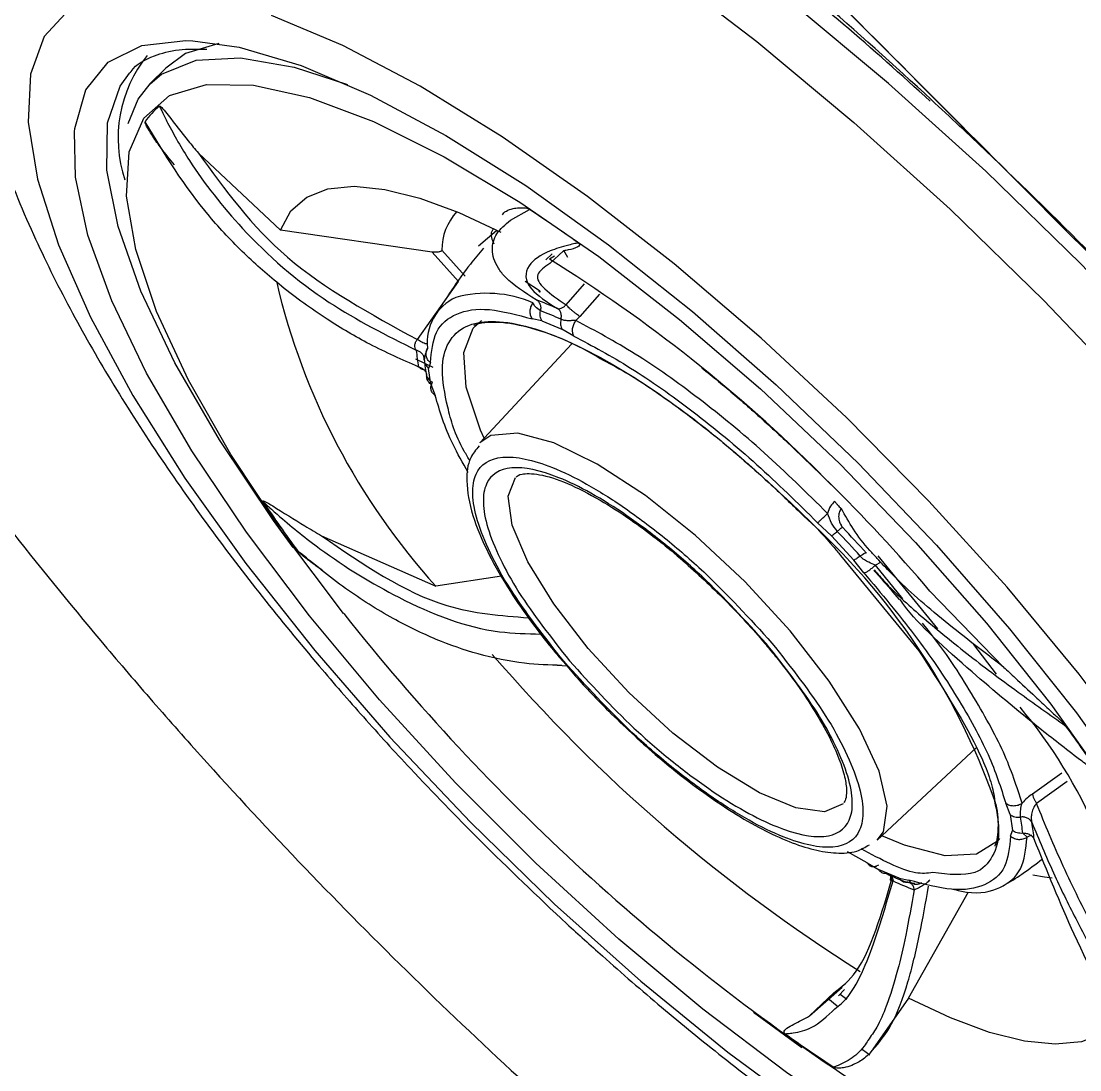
# Model space of a CAD drawing. Header units: inches. Extents: x 2 to 86, y -22 to 129.
# Drawn here: x 71.169 to 72.113, y 72.813 to 73.749 of the extents above; entities that cross this region are included whole.
import ezdxf

# ---------------------------------------------------------------- set-up
doc = ezdxf.new("R2010")
doc.units = ezdxf.units.IN
doc.header["$MEASUREMENT"] = 0
doc.layers.add('1', color=4, linetype='Continuous')
doc.layers.add('BDIM_CYAN', color=4, linetype='Continuous')

# ---------------------------------------------------------------- blocks, each defined once
blk = doc.blocks.new('2020 HS PILLOW')
at = {"layer": '1', "color": 2}
for points, knots in [([(5.80341, -0.01266), (5.57582, -0.01169), (5.12065, -0.00973), (4.4379, -0.00729), (3.75514, -0.00518), (3.07239, -0.00344), (2.38964, -0.00205), (1.70688, -0.00102), (1.02413, -0.00033), (0.34138, 0.00001), (-0.34138, 0.00001), (-1.02413, -0.00033), (-1.70688, -0.00102), (-2.38964, -0.00205), (-3.07239, -0.00344), (-3.75514, -0.00518), (-4.4379, -0.00729), (-5.12065, -0.00973), (-5.57582, -0.01169), (-5.80341, -0.01266)], [0, 0, 0, 0, 0.058824, 0.117648, 0.176472, 0.235295, 0.294119, 0.352942, 0.411765, 0.470588, 0.529412, 0.588235, 0.647058, 0.705881, 0.764705, 0.823528, 0.882352, 0.941176, 1, 1, 1, 1]), ([(5.80269, -0.00932), (4.0523, -0.00501), (0.18384, 0.00451), (-3.68463, -0.00443), (-5.80269, -0.00932)], [0, 0, 0, 0, 0.452479, 1, 1, 1, 1]), ([(-5.11051, -0.99295), (-5.01249, -0.992), (-4.81617, -0.99009), (-4.52128, -0.98743), (-4.22557, -0.98493), (-3.92904, -0.98259), (-3.63169, -0.98042), (-3.33353, -0.97841), (-3.03455, -0.97657), (-2.73475, -0.97489), (-2.43413, -0.97339), (-2.13269, -0.97206), (-1.83044, -0.9709), (-1.52737, -0.96991), (-1.22348, -0.9691), (-0.91877, -0.96847), (-0.61324, -0.96802), (-0.30689, -0.96774), (0.09078, -0.96762), (0.57854, -0.9679), (1.15513, -0.96887), (1.7288, -0.97047), (2.29956, -0.9727), (2.8674, -0.97554), (3.43231, -0.97898), (3.99431, -0.98303), (4.55339, -0.98761), (4.92512, -0.99117), (5.11051, -0.99295)], [0, 0, 0, 0, 0.028776, 0.057631, 0.086566, 0.11558, 0.144673, 0.173846, 0.203098, 0.232429, 0.26184, 0.291331, 0.320902, 0.350552, 0.380282, 0.410091, 0.439981, 0.46995, 0.5, 0.556693, 0.613101, 0.669223, 0.725062, 0.780616, 0.835887, 0.890874, 0.945579, 1, 1, 1, 1]), ([(5.11013, -1.44205), (5.0128, -1.44116), (4.81813, -1.43937), (4.52612, -1.43688), (4.23412, -1.43454), (3.94211, -1.43236), (3.6501, -1.43033), (3.35809, -1.42845), (3.06608, -1.42674), (2.77408, -1.42518), (2.48207, -1.42377), (2.19006, -1.42252), (1.89805, -1.42143), (1.60604, -1.42049), (1.31404, -1.41971), (1.02203, -1.41909), (0.73002, -1.41862), (0.43801, -1.41831), (0.146, -1.41815), (-0.146, -1.41815), (-0.43801, -1.41831), (-0.73002, -1.41862), (-1.02203, -1.41909), (-1.31404, -1.41971), (-1.60604, -1.42049), (-1.89805, -1.42143), (-2.19006, -1.42252), (-2.48207, -1.42377), (-2.77408, -1.42518), (-3.06608, -1.42674), (-3.35809, -1.42845), (-3.6501, -1.43033), (-3.94211, -1.43236), (-4.23412, -1.43454), (-4.52612, -1.43688), (-4.81813, -1.43937), (-5.0128, -1.44116), (-5.11013, -1.44205)], [0, 0, 0, 0, 0.028576, 0.05715, 0.085725, 0.114298, 0.142871, 0.171443, 0.200015, 0.228587, 0.257158, 0.285728, 0.314298, 0.342868, 0.371438, 0.400008, 0.428577, 0.457146, 0.485715, 0.514285, 0.542854, 0.571423, 0.599992, 0.628562, 0.657132, 0.685702, 0.714272, 0.742842, 0.771413, 0.799985, 0.828557, 0.857129, 0.885702, 0.914275, 0.94285, 0.971424, 1, 1, 1, 1])]:
    blk.add_open_spline(points, degree=3, knots=knots, dxfattribs=at)
blk = doc.blocks.new('2026 RHYTHM')
at = {"layer": 'BDIM_CYAN', "color": 3}
for p, q in [((68.89201, 72.7169), (68.8947, 72.71975)), ((68.9242, 72.72142), (68.91027, 72.70748)), ((68.95337, 72.64547), (69.02663, 72.57694)), ((69.23159, 72.58584), (69.24852, 72.59524)), ((69.22541, 72.59211), (69.22429, 72.59034)), ((69.16191, 72.55728), (69.02663, 72.57694)), ((69.20328, 72.5629), (69.2193, 72.57653)), ((69.18535, 72.53114), (69.16191, 72.55728)), ((69.17038, 72.55898), (69.19119, 72.53583)), ((69.27899, 72.55839), (69.26667, 72.54696)), ((69.27897, 72.5591), (69.28248, 72.5528)), ((69.26874, 72.55575), (69.26331, 72.55033)), ((69.27085, 72.55359), (69.26637, 72.55095)), ((69.14863, 72.47915), (69.18535, 72.53114)), ((69.24478, 72.53122), (69.25764, 72.52303)), ((69.28129, 72.51026), (69.29775, 72.52898)), ((69.3111, 72.51963), (69.29357, 72.49973)), ((69.25971, 72.49599), (69.25108, 72.49769)), ((69.25971, 72.49599), (69.27759, 72.48855)), ((69.29357, 72.49973), (69.28993, 72.49618)), ((69.28815, 72.48236), (69.27759, 72.48855)), ((69.28645, 72.47544), (69.20439, 72.38708)), ((69.14686, 72.46192), (69.16251, 72.45474)), ((69.16023, 72.45865), (69.15869, 72.45344)), ((69.1607, 72.43933), (69.15869, 72.45344)), ((69.1607, 72.43933), (69.16452, 72.42923)), ((69.51799, 72.30406), (69.50555, 72.31586)), ((69.5277, 72.31158), (69.52591, 72.31476)), ((69.06325, 72.30414), (69.16515, 72.2593)), ((69.51799, 72.30406), (69.53788, 72.28252)), ((69.526, 72.28676), (69.59593, 72.20171)), ((69.61266, 72.22132), (69.55949, 72.28637)), ((69.5469, 72.27112), (69.53788, 72.28252)), ((69.56166, 72.2803), (69.5572, 72.27799)), ((69.58145, 72.24809), (69.5572, 72.27799)), ((69.22379, 72.26812), (69.16515, 72.2593)), ((69.60578, 72.25487), (69.6716, 72.18687)), ((69.64463, 72.20733), (69.66493, 72.18066)), ((69.26921, 72.18925), (69.28187, 72.18815)), ((69.55872, 72.03285), (69.64708, 72.11497)), ((69.72336, 72.09249), (69.69727, 72.07388)), ((69.72823, 72.08509), (69.70078, 72.0654)), ((69.67727, 72.05548), (69.67345, 72.06558)), ((69.67727, 72.05548), (69.67928, 72.04137)), ((69.67774, 72.03616), (69.67928, 72.04137)), ((69.69234, 72.0353), (69.68848, 72.03886)), ((69.69637, 72.03728), (69.69234, 72.0353)), ((69.54982, 72.01245), (69.53236, 72.02227)), ((69.54982, 72.01245), (69.56038, 72.00626)), ((69.57825, 71.99883), (69.56038, 72.00626)), ((69.57825, 71.99883), (69.58688, 71.99712)), ((69.58061, 71.9964), (69.59158, 71.99369)), ((69.58492, 71.99525), (69.59225, 71.9945)), ((69.59058, 71.99421), (69.58836, 71.99435)), ((69.58659, 71.89166), (69.64001, 71.9867)), ((69.49848, 71.87591), (69.52746, 71.90155)), ((69.49848, 71.87591), (69.5201, 71.89668)), ((69.52415, 71.89398), (69.52958, 71.8994)), ((69.52315, 71.88478), (69.51456, 71.89135)), ((69.52557, 71.89539), (69.53176, 71.89085)), ((69.58659, 71.89166), (69.55494, 71.84616)), ((69.49157, 71.84736), (69.44854, 71.87898)), ((69.54557, 71.84589), (69.55216, 71.84113)), ((69.55248, 71.84261), (69.55441, 71.84526))]:
    blk.add_line(p, q, dxfattribs=at)
at = {"layer": 'BDIM_CYAN', "color": 3, "flags": 128}
for points in [[(70.03579, 72.19944), (69.97068, 72.28648), (69.89908, 72.37422), (69.82197, 72.46142), (69.74045, 72.54685), (69.65566, 72.62932), (69.56879, 72.70768), (69.48106, 72.78081), (69.39369, 72.8477), (69.30793, 72.90741), (69.22496, 72.95909), (69.14596, 73.00202), (69.07204, 73.0356), (69.02066, 73.05433)], [(68.75325, 72.95777), (68.76558, 72.98527), (68.79038, 73.01239), (68.82483, 73.0296), (68.86844, 73.03664), (68.9206, 73.03343), (68.98057, 73.02), (69.04751, 72.99654), (69.12049, 72.96339), (69.19848, 72.921), (69.28039, 72.86998), (69.36505, 72.81104), (69.4513, 72.74501), (69.53791, 72.67281), (69.62367, 72.59546), (69.70737, 72.51404), (69.78785, 72.4297), (69.86397, 72.34362), (69.93466, 72.25701), (69.99893, 72.17108)], [(69.79683, 72.10359), (69.73884, 72.18067), (69.67448, 72.25828), (69.60491, 72.33504), (69.53137, 72.40959), (69.45517, 72.48058), (69.37766, 72.54676), (69.30024, 72.60694), (69.22428, 72.66004), (69.15114, 72.70513), (69.08212, 72.7414), (69.01846, 72.76819)], [(68.83824, 72.77378), (68.81583, 72.74966), (68.80352, 72.71592), (68.80153, 72.67316), (68.80991, 72.62215), (68.82851, 72.5638), (68.85698, 72.49914), (68.89483, 72.42934), (68.94137, 72.35563), (68.99579, 72.27934), (69.0571, 72.20182), (69.12421, 72.12446), (69.19593, 72.04863), (69.27097, 71.9757), (69.34799, 71.90696), (69.42563, 71.84364), (69.50249, 71.78687), (69.57721, 71.73766), (69.64845, 71.6969), (69.71494, 71.6653), (69.77549, 71.64343)], [(68.84273, 72.66449), (68.84304, 72.66738), (68.85284, 72.70189), (68.8729, 72.72678), (68.90283, 72.74159), (68.94205, 72.74601), (68.9483, 72.74579)], [(68.97161, 72.74336), (68.94189, 72.73423), (68.9242, 72.72142)], [(68.9483, 72.74579), (68.98978, 72.73997), (69.04511, 72.72359), (69.10696, 72.69717), (69.17412, 72.66124), (69.24528, 72.61649), (69.31906, 72.56379), (69.39403, 72.50418), (69.46872, 72.43881), (69.54169, 72.36895), (69.6115, 72.29597), (69.67681, 72.22128), (69.73633, 72.14634), (69.78892, 72.0726), (69.83355, 72.0015), (69.86935, 71.93443), (69.89562, 71.87269), (69.91186, 71.81749), (69.91774, 71.76989), (69.91632, 71.74595)], [(68.91018, 72.70739), (68.92053, 72.71592), (68.95121, 72.72829), (68.99092, 72.73038), (69.03885, 72.72215), (69.08646, 72.70672)], [(69.03786, 72.29378), (69.02045, 72.31774), (68.97214, 72.38981), (68.93239, 72.45846), (68.90203, 72.52229), (68.88167, 72.57999), (68.87171, 72.63039), (68.87237, 72.67247), (68.88363, 72.70537), (68.89201, 72.7169)], [(69.02876, 72.3068), (68.98232, 72.37658), (68.94444, 72.44287), (68.91593, 72.50425), (68.89741, 72.55942), (68.88926, 72.60719), (68.89165, 72.64656), (68.90455, 72.67667), (68.92766, 72.69689), (68.96051, 72.7068), (69.00239, 72.70617), (69.0524, 72.69501), (69.10949, 72.67358), (69.17243, 72.64233), (69.23989, 72.60191), (69.31042, 72.5532), (69.38252, 72.49723), (69.45466, 72.43519), (69.52529, 72.36841), (69.59292, 72.2983), (69.6561, 72.22637), (69.71349, 72.15415), (69.76385, 72.08317)], [(68.89072, 72.67189), (68.89951, 72.69351), (68.91018, 72.70739)], [(68.99623, 72.30739), (68.9475, 72.37998), (68.90719, 72.44924), (68.87608, 72.5138), (68.85477, 72.57241), (68.84369, 72.62394), (68.84273, 72.66449)], [(69.02663, 72.57694), (69.03587, 72.59403), (69.05001, 72.60634), (69.06888, 72.61368), (69.09221, 72.61597), (69.11969, 72.61317), (69.15097, 72.60532), (69.18563, 72.59253), (69.22319, 72.57496)], [(69.20815, 72.39113), (69.20495, 72.39841), (69.19225, 72.4369), (69.19005, 72.46769), (69.19842, 72.48942), (69.20585, 72.49618)], [(69.55872, 72.03285), (69.56422, 72.04028), (69.56775, 72.06291), (69.56049, 72.09413), (69.54286, 72.13211), (69.5159, 72.17466), (69.48118, 72.2193), (69.44069, 72.26343), (69.39681, 72.30449), (69.35208, 72.3401), (69.3091, 72.36818), (69.27037, 72.38711), (69.23813, 72.39577), (69.21427, 72.39368), (69.20439, 72.38708)], [(69.52849, 72.06526), (69.52841, 72.06518), (69.51173, 72.05812), (69.48624, 72.06147), (69.45367, 72.075), (69.41623, 72.09778), (69.3765, 72.12827), (69.33716, 72.16437), (69.30091, 72.20364), (69.2702, 72.2434), (69.24714, 72.28094), (69.2333, 72.31369), (69.22962, 72.33944), (69.23615, 72.35621)], [(69.77714, 71.67518), (69.74323, 71.68356), (69.6845, 71.70501), (69.61984, 71.73627), (69.55051, 71.7767), (69.47786, 71.82554), (69.4033, 71.88183), (69.32829, 71.94448), (69.25428, 72.01226), (69.18272, 72.08385), (69.11499, 72.15787), (69.05242, 72.23287), (68.99623, 72.30739)], [(69.08296, 72.23479), (69.08278, 72.23501), (69.02876, 72.3068)], [(69.66774, 72.03423), (69.66597, 72.03182), (69.64737, 72.02008), (69.61938, 72.01886), (69.5832, 72.0282), (69.56277, 72.03662)], [(69.69741, 72.0018), (69.70793, 71.99996), (69.71463, 71.99918)], [(69.7747, 71.8736), (69.77392, 71.87259), (69.75977, 71.86029), (69.74091, 71.85294), (69.71758, 71.85066), (69.69009, 71.85345), (69.65881, 71.8613), (69.62416, 71.8741), (69.58659, 71.89166)]]:
    blk.add_lwpolyline(points, dxfattribs=at)
at = {"layer": 'BDIM_CYAN', "color": 3}
for centre, radius, start, end in [((68.99958, 72.65898), 0.11784, 141.28066, 198.4999), ((68.96065, 72.63629), 0.06624, 129.3721, 145.86703), ((68.47357, 71.41559), 1.41143, 54.55462, 56.69751), ((69.22169, 72.55883), 0.05131, 137.75068, 179.82593), ((68.55335, 71.4026), 1.3517, 45.04036, 58.1637), ((69.61711, 72.6688), 0.60989, 193.13646, 222.17902), ((69.21051, 72.41639), 0.1041, 66.7262, 105.42853), ((69.20108, 72.47712), 0.04363, 114.75204, 187.1505), ((69.13616, 72.20314), 0.33333, 65.66361, 69.18716), ((69.14367, 72.20313), 0.32283, 65.6636, 69.18716), ((69.28034, 72.48095), 0.13316, 184.85028, 191.34808), ((69.28331, 72.47219), 0.12896, 184.85017, 191.34813), ((68.38017, 71.20786), 1.61194, 40.50644, 45.26222), ((70.23259, 73.15933), 1.47392, 214.01508, 216.09715), ((69.08367, 71.86286), 0.61507, 19.44865, 48.24576), ((68.70923, 71.53654), 1.12154, 41.93603, 43.47185), ((68.68758, 71.51485), 1.15803, 41.93603, 43.47185), ((70.60809, 73.44072), 1.94429, 218.3338, 236.82694), ((70.31786, 73.14533), 1.45321, 220.66057, 237.79735), ((69.35221, 71.86836), 0.43757, 5.88466, 40.27131), ((68.53608, 71.26616), 1.47391, 34.01507, 36.09695), ((69.55998, 72.02795), 0.12896, 4.85017, 11.34813), ((69.56601, 72.02226), 0.13315, 4.8502, 11.34811), ((69.69962, 72.29701), 0.32283, 245.66361, 249.18712), ((69.71023, 72.30015), 0.33342, 245.66428, 249.18684), ((70.29509, 73.00989), 1.41142, 234.55461, 236.69772)]:
    blk.add_arc(centre, radius, start, end, dxfattribs=at)
for points, knots in [([(65.06691, 70.4197), (65.08079, 70.43386), (65.10818, 70.46181), (65.14846, 70.5029), (65.1875, 70.54276), (65.2253, 70.5814), (65.26188, 70.61886), (65.29726, 70.65515), (65.33142, 70.69026), (65.36437, 70.7242), (65.43873, 70.80097), (65.5557, 70.92249), (65.71085, 71.08424), (65.86417, 71.244), (66.0151, 71.40088), (66.16756, 71.55885), (66.37159, 71.76941), (66.61732, 72.02073), (66.90685, 72.31429), (67.18544, 72.59456), (67.47482, 72.88433), (67.76766, 73.17683), (68.0184, 73.42702), (68.21502, 73.62333), (68.36034, 73.76851), (68.50133, 73.9095), (68.62108, 74.02931), (68.72115, 74.12946), (68.80291, 74.21131), (68.88395, 74.29239), (68.96423, 74.37268), (69.04369, 74.45222), (69.12231, 74.53095), (69.20007, 74.60874), (69.27692, 74.68551), (69.35291, 74.76141), (69.40266, 74.8112), (69.42755, 74.8361)], [0, 0, 0, 0, 0.007761, 0.015318, 0.02267, 0.029819, 0.036764, 0.043505, 0.050042, 0.056375, 0.062504, 0.0931, 0.125007, 0.155162, 0.186047, 0.217662, 0.25001, 0.31454, 0.374998, 0.439119, 0.499996, 0.571551, 0.642854, 0.679332, 0.715302, 0.750762, 0.785713, 0.80706, 0.828424, 0.849805, 0.871203, 0.892619, 0.914054, 0.935508, 0.956983, 0.97848, 1, 1, 1, 1]), ([(65.12619, 70.37901), (65.14025, 70.39273), (65.16856, 70.42036), (65.21113, 70.46178), (65.25418, 70.50358), (65.2977, 70.54574), (65.34171, 70.5883), (65.38621, 70.63124), (65.43119, 70.67455), (65.47664, 70.71823), (65.52254, 70.76226), (65.5689, 70.80664), (65.61571, 70.85136), (65.66295, 70.89642), (65.71064, 70.94181), (65.75876, 70.98753), (65.84061, 71.06516), (65.96789, 71.18547), (66.15127, 71.35824), (66.32005, 71.51698), (66.57382, 71.75555), (66.89138, 72.05558), (67.29385, 72.43908), (67.73831, 72.86705), (68.22369, 73.34083), (68.64774, 73.76119), (68.97463, 74.08909), (69.16998, 74.28652), (69.32536, 74.444), (69.41056, 74.53071), (69.48448, 74.60547), (69.5414, 74.663), (69.60345, 74.72576), (69.63913, 74.76212), (69.65503, 74.77832)], [0, 0, 0, 0, 0.007618, 0.015339, 0.023161, 0.031086, 0.039113, 0.047243, 0.055474, 0.063808, 0.072244, 0.080782, 0.089422, 0.098165, 0.10701, 0.115957, 0.125007, 0.152776, 0.187509, 0.22917, 0.250007, 0.335485, 0.418809, 0.499991, 0.623058, 0.749994, 0.809714, 0.874997, 0.906241, 0.937499, 0.946463, 0.96875, 0.986066, 1, 1, 1, 1]), ([(74.77833, 69.65503), (74.53466, 69.8993), (74.04732, 70.38783), (73.31597, 71.12027), (72.58435, 71.85245), (71.85245, 72.58435), (71.12027, 73.31597), (70.38783, 74.04732), (69.8993, 74.53466), (69.65503, 74.77833)], [0, 0, 0, 0, 0.142857, 0.285714, 0.428571, 0.571429, 0.714286, 0.857143, 1, 1, 1, 1]), ([(69.1048, 74.76157), (69.09564, 74.7524), (69.0816, 74.73833), (69.05602, 74.71294), (69.02815, 74.68499), (68.95868, 74.61556), (68.85657, 74.51347), (68.7116, 74.36828), (68.5697, 74.22661), (68.41557, 74.07237), (68.25171, 73.90855), (68.09236, 73.74934), (67.91999, 73.57679), (67.74188, 73.39876), (67.53269, 73.18955), (67.27974, 72.93657), (66.99388, 72.65087), (66.65855, 72.31534), (66.32733, 71.98429), (66.03226, 71.68907), (65.79678, 71.4537), (65.61596, 71.27276), (65.43101, 71.08802), (65.21599, 70.87279), (64.96655, 70.62346), (64.69029, 70.34717), (64.43125, 70.08811), (64.22677, 69.88361), (64.08244, 69.73933), (63.97154, 69.62835), (63.86506, 69.52205), (63.76788, 69.42469), (63.68581, 69.34272), (63.61532, 69.27222), (63.57066, 69.22753), (63.54925, 69.20611)], [0, 0, 0, 0, 0.006365, 0.009764, 0.017568, 0.025492, 0.056944, 0.085563, 0.119845, 0.147412, 0.182746, 0.222022, 0.245651, 0.28829, 0.330227, 0.371459, 0.438659, 0.497267, 0.56305, 0.62302, 0.656055, 0.685845, 0.715413, 0.748649, 0.790911, 0.832792, 0.874293, 0.905722, 0.922128, 0.937153, 0.954064, 0.968581, 0.979884, 0.990356, 1, 1, 1, 1]), ([(68.50441, 73.28907), (68.53542, 73.29858), (68.57183, 73.30122), (68.63423, 73.29528), (68.65633, 73.29163), (68.70323, 73.28096), (68.72811, 73.27388), (68.80524, 73.24794), (68.86037, 73.22439), (68.93389, 73.18721), (68.94883, 73.17938), (68.97918, 73.16294), (68.99463, 73.1543), (69.04144, 73.12731), (69.07309, 73.10801), (69.16932, 73.04632), (69.23517, 73.00019), (69.31968, 72.93614), (69.33674, 72.92297), (69.37082, 72.89618), (69.38783, 72.88258), (69.43876, 72.84113), (69.50642, 72.7842), (69.57361, 72.72399), (69.62381, 72.67759), (69.64052, 72.66192), (69.67387, 72.63015), (69.69056, 72.61401), (69.77302, 72.53305), (69.83629, 72.46708), (69.92726, 72.36637), (69.95692, 72.3325), (70.00039, 72.28124), (70.01473, 72.26406), (70.04274, 72.22993), (70.05645, 72.21293), (70.1236, 72.12825), (70.17279, 72.06155), (70.22859, 71.97947), (70.23946, 71.96312), (70.26062, 71.93055), (70.27088, 71.91436), (70.30047, 71.86651), (70.31868, 71.8354), (70.36893, 71.74441), (70.3966, 71.68683), (70.42899, 71.60519), (70.43811, 71.57915), (70.453, 71.52957), (70.45879, 71.50598), (70.46708, 71.4612), (70.46959, 71.44001), (70.47124, 71.40005), (70.47036, 71.38124), (70.46268, 71.32965), (70.45096, 71.3013), (70.42814, 71.27332), (70.42316, 71.26809), (70.41237, 71.25841), (70.40655, 71.25395), (70.38787, 71.24177), (70.37393, 71.23534), (70.32777, 71.22094), (70.29127, 71.21782), (70.23836, 71.2222), (70.22738, 71.2235), (70.20481, 71.22693), (70.19325, 71.22905), (70.15774, 71.23664), (70.10821, 71.24996), (70.0544, 71.26962), (70.01242, 71.28678), (69.99815, 71.2929), (69.96907, 71.30595), (69.95421, 71.31291), (69.87914, 71.34949), (69.81667, 71.38435), (69.71949, 71.44483), (69.68651, 71.46636), (69.63615, 71.50077), (69.61917, 71.51263), (69.58524, 71.53683), (69.56826, 71.54919), (69.48336, 71.61223), (69.41532, 71.66665), (69.33014, 71.73968), (69.3131, 71.75454), (69.279, 71.78478), (69.26192, 71.80018), (69.21122, 71.84665), (69.17796, 71.87814), (69.0798, 71.97413), (69.01646, 72.0401), (68.94002, 72.12514), (68.92489, 72.14226), (68.89523, 72.17639), (68.88066, 72.19344), (68.83774, 72.24454), (68.81016, 72.27855), (68.75703, 72.34645), (68.73149, 72.38035), (68.68249, 72.44803), (68.65892, 72.48197), (68.59275, 72.58164), (68.5543, 72.64562), (68.50495, 72.73794), (68.48988, 72.76811), (68.46267, 72.82712), (68.45073, 72.8555), (68.41974, 72.93733), (68.40547, 72.98754), (68.39572, 73.04476), (68.39417, 73.05594), (68.39192, 73.07764), (68.39122, 73.08811), (68.39037, 73.11842), (68.39146, 73.13715), (68.39688, 73.17174), (68.40121, 73.18758), (68.41017, 73.20916), (68.41357, 73.21599), (68.4212, 73.22891), (68.42544, 73.235), (68.44864, 73.26342), (68.47341, 73.27956), (68.50441, 73.28907)], [0, 0, 0, 0, 0.03125, 0.03125, 0.046875, 0.046875, 0.0625, 0.0625, 0.09375, 0.09375, 0.101562, 0.101562, 0.109375, 0.109375, 0.125, 0.125, 0.15625, 0.15625, 0.164062, 0.164062, 0.171875, 0.171875, 0.1875, 0.203125, 0.203125, 0.210937, 0.210937, 0.21875, 0.21875, 0.25, 0.25, 0.265625, 0.265625, 0.273438, 0.273438, 0.28125, 0.28125, 0.3125, 0.3125, 0.320313, 0.320313, 0.328125, 0.328125, 0.34375, 0.34375, 0.375, 0.375, 0.390625, 0.390625, 0.40625, 0.40625, 0.421875, 0.421875, 0.4375, 0.4375, 0.46875, 0.46875, 0.476563, 0.476563, 0.484375, 0.484375, 0.5, 0.5, 0.53125, 0.53125, 0.539063, 0.539063, 0.546875, 0.546875, 0.5625, 0.578125, 0.578125, 0.585938, 0.585938, 0.59375, 0.59375, 0.625, 0.625, 0.640625, 0.640625, 0.648438, 0.648438, 0.65625, 0.65625, 0.6875, 0.6875, 0.695313, 0.695313, 0.703125, 0.703125, 0.71875, 0.71875, 0.75, 0.75, 0.757813, 0.757813, 0.765625, 0.765625, 0.78125, 0.78125, 0.796875, 0.796875, 0.8125, 0.8125, 0.84375, 0.84375, 0.859375, 0.859375, 0.875, 0.875, 0.90625, 0.90625, 0.914063, 0.914063, 0.921875, 0.921875, 0.9375, 0.9375, 0.953125, 0.953125, 0.960938, 0.960938, 0.96875, 0.96875, 1, 1, 1, 1]), ([(69.60596, 72.69199), (69.58018, 72.71525), (69.50494, 72.78315), (69.40389, 72.85867), (69.30817, 72.92351), (69.21763, 72.97925), (69.15624, 73.00858), (69.1159, 73.02785)], [0, 0, 0, 0, 0.151428, 0.441974, 0.584396, 0.726848, 1, 1, 1, 1]), ([(68.75522, 72.96381), (68.7514, 72.95084), (68.74298, 72.92222), (68.73723, 72.86963), (68.73856, 72.80288), (68.75102, 72.72676), (68.77438, 72.64826), (68.80404, 72.57548), (68.83761, 72.50779), (68.87481, 72.44255), (68.91641, 72.37739), (68.96173, 72.31291), (69.0099, 72.24971), (69.05615, 72.19323), (69.10064, 72.14208), (69.14803, 72.08996), (69.18349, 72.05383), (69.20428, 72.03265)], [0, 0, 0, 0, 0.0470673, 0.1039202, 0.1673651, 0.2529481, 0.3394446, 0.4198504, 0.492019, 0.5614002, 0.6320156, 0.7012219, 0.7662499, 0.8319124, 0.8801279, 0.9297012, 1, 1, 1, 1]), ([(68.8928, 72.71749), (68.89298, 72.71778), (68.89766, 72.72512), (68.91081, 72.73174), (68.93379, 72.73868), (68.95225, 72.73837), (68.96086, 72.73823)], [0, 0, 0, 0, 0.016579, 0.430285, 0.734324, 1, 1, 1, 1]), ([(68.91863, 72.6875), (68.91867, 72.68752), (68.91874, 72.68756), (68.91893, 72.68753), (68.91919, 72.6874), (68.91955, 72.68716), (68.92032, 72.6865), (68.92287, 72.68377), (68.93111, 72.67333), (68.94128, 72.66007), (68.95033, 72.64913), (68.95337, 72.64547)], [0, 0, 0, 0, 0.005501, 0.011055, 0.016084, 0.02158, 0.030977, 0.060324, 0.195274, 0.730604, 1, 1, 1, 1]), ([(68.91863, 72.6875), (68.91892, 72.68688), (68.9197, 72.68522), (68.92206, 72.68025), (68.92984, 72.66461), (68.9503, 72.6291), (68.99391, 72.57307), (69.06212, 72.5127), (69.12098, 72.4831), (69.14766, 72.46969)], [0, 0, 0, 0, 0.007325, 0.019566, 0.058651, 0.192116, 0.441769, 0.746986, 1, 1, 1, 1]), ([(68.93197, 72.63503), (68.92799, 72.63989), (68.92101, 72.64841), (68.91355, 72.65911), (68.90916, 72.66609), (68.90695, 72.67007), (68.90602, 72.67215), (68.90572, 72.67313), (68.9058, 72.67339), (68.90583, 72.67346)], [0, 0, 0, 0, 0.368294, 0.64459, 0.811624, 0.907986, 0.961488, 0.990314, 1, 1, 1, 1]), ([(69.14979, 72.45475), (69.13506, 72.46126), (69.10672, 72.47379), (69.0657, 72.49814), (69.02814, 72.52524), (68.99319, 72.55624), (68.94782, 72.60403), (68.92316, 72.6448), (68.90583, 72.67346)], [0, 0, 0, 0, 0.134858, 0.259599, 0.404069, 0.533562, 0.672142, 1, 1, 1, 1]), ([(68.95337, 72.64547), (68.97707, 72.61285), (69.02494, 72.54697), (69.10714, 72.5019), (69.14863, 72.47915)], [0, 0, 0, 0, 0.495173, 1, 1, 1, 1]), ([(69.22541, 72.59211), (69.22623, 72.59272), (69.22846, 72.59437), (69.2331, 72.59596), (69.23834, 72.5969), (69.24296, 72.59667), (69.24566, 72.59682), (69.24823, 72.5954), (69.24852, 72.59524)], [0, 0, 0, 0, 0.191797, 0.519052, 0.729035, 0.856173, 0.983899, 1, 1, 1, 1]), ([(69.25459, 72.51472), (69.24441, 72.52117), (69.23009, 72.53024), (69.2205, 72.54294), (69.21645, 72.55133), (69.2147, 72.56186), (69.21788, 72.57395), (69.22705, 72.58191), (69.23159, 72.58584)], [0, 0, 0, 0, 0.2705588, 0.3802753, 0.4892701, 0.5976221, 0.800956, 1, 1, 1, 1]), ([(69.21633, 72.57773), (69.21585, 72.57705), (69.21307, 72.57316), (69.2152, 72.56842), (69.21696, 72.56452)], [0, 0, 0, 0, 0.1752982, 1, 1, 1, 1]), ([(69.17038, 72.55899), (69.17034, 72.5588), (69.17024, 72.55842), (69.16956, 72.5579), (69.16853, 72.5575), (69.16706, 72.5572), (69.16476, 72.55703), (69.163, 72.55718), (69.16191, 72.55728)], [0, 0, 0, 0, 0.127623, 0.255996, 0.374285, 0.494115, 0.688929, 1, 1, 1, 1]), ([(69.20751, 72.56081), (69.2036, 72.55608), (69.18773, 72.53685), (69.17401, 72.51573), (69.16367, 72.49981)], [0, 0, 0, 0, 0.24645, 1, 1, 1, 1]), ([(69.29209, 72.56543), (69.29172, 72.56536), (69.29074, 72.56516), (69.28783, 72.56453), (69.27902, 72.56247), (69.26153, 72.55692), (69.24407, 72.54483), (69.24432, 72.52553), (69.26441, 72.51268), (69.27352, 72.50685)], [0, 0, 0, 0, 0.007325, 0.019566, 0.05865, 0.192116, 0.441769, 0.746986, 1, 1, 1, 1]), ([(69.29209, 72.56543), (69.29218, 72.56537), (69.29237, 72.56523), (69.29264, 72.56499), (69.29288, 72.56473), (69.29308, 72.56444), (69.29329, 72.56394), (69.29317, 72.56273), (69.28992, 72.56058), (69.28459, 72.55933), (69.2804, 72.55863), (69.27899, 72.55839)], [0, 0, 0, 0, 0.0055006, 0.0110552, 0.016084, 0.0215799, 0.030977, 0.0603237, 0.1952739, 0.7306037, 1, 1, 1, 1]), ([(69.26667, 72.54696), (69.26199, 72.5438), (69.24699, 72.53368), (69.26731, 72.51981), (69.28129, 72.51026)], [0, 0, 0, 0, 0.312065, 1, 1, 1, 1]), ([(69.25652, 72.52235), (69.25692, 72.52216), (69.25772, 72.52176), (69.25827, 72.52174), (69.25831, 72.52212), (69.25786, 72.52273), (69.25764, 72.52303)], [0, 0, 0, 0, 0.245337, 0.5, 0.754663, 1, 1, 1, 1]), ([(69.25837, 72.50489), (69.2567, 72.50596), (69.25379, 72.50783), (69.25229, 72.51076), (69.25164, 72.51202)], [0, 0, 0, 0, 0.5714036, 1, 1, 1, 1]), ([(69.27352, 72.50685), (69.27397, 72.50673), (69.27483, 72.5065), (69.27652, 72.50693), (69.27802, 72.50766), (69.27916, 72.50839), (69.28029, 72.50928), (69.28095, 72.50993), (69.28129, 72.51026)], [0, 0, 0, 0, 0.277558, 0.532524, 0.651825, 0.767232, 0.882131, 1, 1, 1, 1]), ([(69.29357, 72.49973), (69.29312, 72.50004), (69.29218, 72.50068), (69.29043, 72.50199), (69.28847, 72.50355), (69.28645, 72.50524), (69.28457, 72.50689), (69.28304, 72.50834), (69.28191, 72.50949), (69.28149, 72.51001), (69.28129, 72.51026)], [0, 0, 0, 0, 0.112211, 0.235183, 0.366441, 0.502102, 0.637431, 0.767756, 0.88937, 1, 1, 1, 1]), ([(69.16023, 72.45865), (69.16126, 72.46842), (69.16334, 72.48821), (69.18201, 72.50374), (69.21061, 72.50853), (69.2377, 72.50127), (69.25108, 72.49769)], [0, 0, 0, 0, 0.247012, 0.5, 0.752988, 1, 1, 1, 1]), ([(69.2767, 72.49727), (69.27688, 72.49837), (69.27724, 72.50057), (69.27662, 72.50348), (69.27536, 72.50569), (69.27411, 72.50648), (69.27352, 72.50685)], [0, 0, 0, 0, 0.266689, 0.531115, 0.778754, 1, 1, 1, 1]), ([(69.1957, 72.37083), (69.19389, 72.37379), (69.1825, 72.39245), (69.17497, 72.42), (69.16889, 72.45368), (69.17495, 72.47786), (69.19505, 72.49672), (69.24093, 72.49705), (69.30811, 72.46752), (69.37025, 72.42743), (69.42135, 72.38848), (69.47138, 72.34344), (69.50816, 72.30874), (69.52386, 72.28939), (69.526, 72.28676)], [0, 0, 0, 0, 0.015539, 0.097867, 0.181942, 0.266017, 0.348345, 0.501281, 0.654217, 0.736546, 0.820621, 0.904696, 0.987024, 1, 1, 1, 1]), ([(69.1993, 72.49218), (69.19922, 72.49213), (69.19858, 72.4918), (69.20454, 72.49416), (69.21428, 72.49516), (69.23201, 72.49435), (69.25778, 72.48789), (69.28669, 72.47679), (69.30711, 72.46507), (69.31434, 72.46092)], [0, 0, 0, 0, 0.013133, 0.103036, 0.242431, 0.385052, 0.621405, 0.865902, 1, 1, 1, 1]), ([(69.2767, 72.49727), (69.27654, 72.49645), (69.27622, 72.49481), (69.27629, 72.49244), (69.27671, 72.4903), (69.2773, 72.48912), (69.27759, 72.48855)], [0, 0, 0, 0, 0.257259, 0.51339, 0.762603, 1, 1, 1, 1]), ([(69.28993, 72.49618), (69.28889, 72.49618), (69.28749, 72.49619), (69.28519, 72.49603), (69.28272, 72.496), (69.27956, 72.4962), (69.27763, 72.49692), (69.2767, 72.49727)], [0, 0, 0, 0, 0.224307, 0.303573, 0.473827, 0.745729, 1, 1, 1, 1]), ([(69.51448, 72.3242), (69.49578, 72.3426), (69.45838, 72.37939), (69.39968, 72.42753), (69.34202, 72.4685), (69.30729, 72.48696), (69.28993, 72.49618)], [0, 0, 0, 0, 0.25, 0.5, 0.75, 1, 1, 1, 1]), ([(69.28815, 72.48236), (69.30475, 72.47355), (69.33836, 72.4557), (69.39439, 72.41592), (69.45146, 72.36908), (69.48766, 72.33346), (69.50555, 72.31586)], [0, 0, 0, 0, 0.247011, 0.5, 0.752989, 1, 1, 1, 1]), ([(69.14766, 72.46969), (69.14728, 72.47032), (69.14655, 72.47153), (69.14631, 72.47368), (69.1466, 72.47549), (69.14705, 72.47682), (69.14774, 72.47809), (69.14833, 72.47879), (69.14863, 72.47915)], [0, 0, 0, 0, 0.277554, 0.532524, 0.651828, 0.767234, 0.882133, 1, 1, 1, 1]), ([(69.15803, 72.47503), (69.1576, 72.47509), (69.15665, 72.47522), (69.15472, 72.47588), (69.15258, 72.47684), (69.1505, 72.47795), (69.14923, 72.47876), (69.14863, 72.47915)], [0, 0, 0, 0, 0.180582, 0.403299, 0.617784, 0.817932, 1, 1, 1, 1]), ([(69.15481, 72.46128), (69.15471, 72.4623), (69.1545, 72.46433), (69.15278, 72.46692), (69.15043, 72.4688), (69.14855, 72.4694), (69.14766, 72.46969)], [0, 0, 0, 0, 0.266689, 0.531115, 0.778754, 1, 1, 1, 1]), ([(69.15779, 72.47169), (69.15751, 72.47083), (69.1572, 72.46987), (69.15669, 72.46868), (69.15628, 72.46768), (69.15511, 72.46486), (69.15494, 72.46281), (69.15481, 72.46128)], [0, 0, 0, 0, 0.22908, 0.257055, 0.306679, 0.485356, 1, 1, 1, 1]), ([(69.15567, 72.45198), (69.15452, 72.45211), (69.15223, 72.45239), (69.1506, 72.45396), (69.14979, 72.45475)], [0, 0, 0, 0, 0.504331, 1, 1, 1, 1]), ([(69.31434, 72.46092), (69.32188, 72.4569), (69.34179, 72.4463), (69.37435, 72.42386), (69.40755, 72.39873), (69.43733, 72.374), (69.46547, 72.34894), (69.48427, 72.33053), (69.49327, 72.32171)], [0, 0, 0, 0, 0.1376222, 0.3631531, 0.5391852, 0.682093, 0.847867, 1, 1, 1, 1]), ([(69.40225, 72.45406), (69.40722, 72.45008), (69.42176, 72.43846), (69.44684, 72.4166), (69.48122, 72.38561), (69.50532, 72.36199), (69.51957, 72.34802)], [0, 0, 0, 0, 0.129983, 0.379895, 0.633449, 1, 1, 1, 1]), ([(69.15687, 72.44681), (69.15761, 72.44537), (69.1589, 72.44286), (69.16123, 72.44177), (69.16223, 72.44131)], [0, 0, 0, 0, 0.571403, 1, 1, 1, 1]), ([(69.194, 72.36064), (69.18916, 72.36919), (69.17469, 72.39474), (69.16858, 72.41545), (69.16452, 72.42923)], [0, 0, 0, 0, 0.334576, 1, 1, 1, 1]), ([(69.20374, 72.38429), (69.20091, 72.38095), (69.19364, 72.37237), (69.19172, 72.3511), (69.19648, 72.32344), (69.21052, 72.28987), (69.22944, 72.25694), (69.24932, 72.22836), (69.26505, 72.20773), (69.27441, 72.19687), (69.27742, 72.19338)], [0, 0, 0, 0, 0.086331, 0.221937, 0.402058, 0.577371, 0.732643, 0.858522, 0.954577, 1, 1, 1, 1]), ([(69.27924, 72.19226), (69.26195, 72.21424), (69.23536, 72.24804), (69.21263, 72.28953), (69.20104, 72.31839), (69.19677, 72.34227), (69.20058, 72.36516), (69.22117, 72.37842), (69.25982, 72.37036), (69.2992, 72.35126), (69.33319, 72.32999), (69.36873, 72.30323), (69.41459, 72.26377), (69.44499, 72.2303), (69.46476, 72.20855)], [0, 0, 0, 0, 0.119728, 0.18418, 0.25, 0.31582, 0.380272, 0.5, 0.619728, 0.68418, 0.75, 0.81582, 0.880272, 1, 1, 1, 1]), ([(69.45969, 72.2081), (69.44101, 72.22867), (69.41226, 72.26031), (69.36891, 72.29762), (69.33531, 72.32292), (69.30318, 72.34303), (69.26594, 72.36109), (69.2294, 72.3687), (69.20994, 72.35617), (69.20634, 72.33453), (69.21037, 72.31195), (69.22133, 72.28467), (69.24282, 72.24544), (69.26796, 72.21348), (69.2843, 72.19271)], [0, 0, 0, 0, 0.119728, 0.18418, 0.25, 0.31582, 0.380272, 0.5, 0.619728, 0.68418, 0.75, 0.81582, 0.880272, 1, 1, 1, 1]), ([(69.23674, 72.35664), (69.23785, 72.35765), (69.24014, 72.35973), (69.25622, 72.36007), (69.28108, 72.35223), (69.30964, 72.33776), (69.33684, 72.32031), (69.36101, 72.30241), (69.3887, 72.27988), (69.40825, 72.26115), (69.42075, 72.24917)], [0, 0, 0, 0, 0.132165, 0.273594, 0.418152, 0.554316, 0.669925, 0.760719, 0.846949, 1, 1, 1, 1]), ([(69.01087, 72.3348), (69.01082, 72.33489), (69.0107, 72.33507), (69.01063, 72.3353), (69.01067, 72.33544), (69.01085, 72.3355), (69.01144, 72.3354), (69.01432, 72.33407), (69.0266, 72.32657), (69.04347, 72.31587), (69.05827, 72.30709), (69.06325, 72.30414)], [0, 0, 0, 0, 0.005486, 0.011027, 0.016042, 0.021524, 0.030897, 0.060168, 0.194769, 0.728714, 1, 1, 1, 1]), ([(69.01087, 72.3348), (69.0115, 72.33423), (69.01317, 72.33269), (69.01821, 72.32812), (69.03423, 72.31397), (69.0719, 72.28367), (69.13677, 72.24402), (69.20386, 72.2177), (69.2464, 72.21684), (69.25862, 72.2166)], [0, 0, 0, 0, 0.008418, 0.022487, 0.067408, 0.220807, 0.507743, 0.858541, 1, 1, 1, 1]), ([(69.52083, 72.33485), (69.51942, 72.33349), (69.51636, 72.33054), (69.51514, 72.32643), (69.51448, 72.3242)], [0, 0, 0, 0, 0.4591041, 1, 1, 1, 1]), ([(69.52083, 72.33485), (69.52138, 72.33417), (69.5225, 72.33278), (69.52416, 72.3309), (69.52566, 72.32933), (69.52641, 72.32868), (69.52677, 72.32836)], [0, 0, 0, 0, 0.245337, 0.5, 0.754663, 1, 1, 1, 1]), ([(69.52314, 72.30815), (69.52133, 72.31057), (69.51764, 72.31549), (69.51555, 72.32126), (69.51448, 72.3242)], [0, 0, 0, 0, 0.490746, 1, 1, 1, 1]), ([(69.52677, 72.32836), (69.52634, 72.32783), (69.52544, 72.32674), (69.52442, 72.324), (69.52417, 72.32018), (69.52523, 72.31554), (69.52707, 72.31289), (69.52798, 72.31157)], [0, 0, 0, 0, 0.111418, 0.230072, 0.482003, 0.743082, 1, 1, 1, 1]), ([(69.55878, 72.28409), (69.55656, 72.28643), (69.54811, 72.29535), (69.537, 72.31008), (69.53017, 72.3223), (69.52677, 72.32836)], [0, 0, 0, 0, 0.151973, 0.579454, 1, 1, 1, 1]), ([(69.06325, 72.30414), (69.09991, 72.27887), (69.15946, 72.23783), (69.22328, 72.23297), (69.2478, 72.2311)], [0, 0, 0, 0, 0.6157659, 1, 1, 1, 1]), ([(69.06381, 72.27356), (69.06203, 72.27476), (69.05751, 72.27782), (69.0515, 72.28237), (69.0464, 72.28643), (69.04362, 72.28887), (69.04222, 72.29022), (69.04175, 72.29081), (69.04164, 72.29096)], [0, 0, 0, 0, 0.233273, 0.593678, 0.801575, 0.91699, 0.979163, 1, 1, 1, 1]), ([(69.27752, 72.18865), (69.2664, 72.18897), (69.24147, 72.18971), (69.20397, 72.19765), (69.1648, 72.21119), (69.12523, 72.23057), (69.08355, 72.25661), (69.05585, 72.27932), (69.04164, 72.29096)], [0, 0, 0, 0, 0.137318, 0.308032, 0.462656, 0.624102, 0.807163, 1, 1, 1, 1]), ([(69.5572, 72.27799), (69.55524, 72.27882), (69.5519, 72.28022), (69.54708, 72.28256), (69.54475, 72.28486), (69.54353, 72.28606)], [0, 0, 0, 0, 0.40286, 0.6878967, 1, 1, 1, 1]), ([(69.6716, 72.18687), (69.65246, 72.20158), (69.61443, 72.23079), (69.57828, 72.26267), (69.56275, 72.27972), (69.55878, 72.28409)], [0, 0, 0, 0, 0.429788, 0.853883, 1, 1, 1, 1]), ([(69.5469, 72.27112), (69.56248, 72.25253), (69.594, 72.2149), (69.63136, 72.15959), (69.65983, 72.10796), (69.66894, 72.07959), (69.67345, 72.06558)], [0, 0, 0, 0, 0.247011, 0.5, 0.752989, 1, 1, 1, 1]), ([(69.55572, 72.27337), (69.55797, 72.27087), (69.56588, 72.26212), (69.57311, 72.25348), (69.57828, 72.24729)], [0, 0, 0, 0, 0.284717, 1, 1, 1, 1]), ([(69.55608, 72.27369), (69.5591, 72.27017), (69.57036, 72.25705), (69.59757, 72.23244), (69.6376, 72.19959), (69.68154, 72.16654), (69.71265, 72.14464), (69.72703, 72.13452)], [0, 0, 0, 0, 0.084819, 0.316092, 0.5568, 0.795137, 1, 1, 1, 1]), ([(69.42075, 72.24917), (69.43311, 72.2364), (69.44788, 72.22114), (69.46068, 72.20553), (69.46276, 72.20298)], [0, 0, 0, 0, 0.836879, 1, 1, 1, 1]), ([(69.75779, 72.09068), (69.7571, 72.0912), (69.75526, 72.09257), (69.74977, 72.09669), (69.7326, 72.10968), (69.69425, 72.13938), (69.63794, 72.18693), (69.59439, 72.22586), (69.58, 72.24604), (69.5788, 72.24773)], [0, 0, 0, 0, 0.009452, 0.02525, 0.075692, 0.247946, 0.570149, 0.964064, 1, 1, 1, 1]), ([(69.68791, 72.06568), (69.68323, 72.08034), (69.67386, 72.10965), (69.64398, 72.16286), (69.61841, 72.20266), (69.60086, 72.22415), (69.59913, 72.22627)], [0, 0, 0, 0, 0.3215974, 0.6431948, 0.964792, 1, 1, 1, 1]), ([(69.46476, 72.20855), (69.48204, 72.18658), (69.50863, 72.15278), (69.53136, 72.11128), (69.54295, 72.08242), (69.54722, 72.05854), (69.54341, 72.03565), (69.52282, 72.02239), (69.48417, 72.03045), (69.44479, 72.04955), (69.4108, 72.07082), (69.37526, 72.09758), (69.3294, 72.13704), (69.299, 72.17051), (69.27924, 72.19226)], [0, 0, 0, 0, 0.119728, 0.18418, 0.25, 0.31582, 0.380272, 0.5, 0.619728, 0.68418, 0.75, 0.81582, 0.880272, 1, 1, 1, 1]), ([(69.2843, 72.19271), (69.30298, 72.17214), (69.33173, 72.1405), (69.37509, 72.10319), (69.40868, 72.0779), (69.44081, 72.05778), (69.47805, 72.03973), (69.51459, 72.03211), (69.53405, 72.04464), (69.53765, 72.06628), (69.53362, 72.08886), (69.52266, 72.11615), (69.50117, 72.15538), (69.47603, 72.18733), (69.45969, 72.2081)], [0, 0, 0, 0, 0.119728, 0.18418, 0.25, 0.31582, 0.380272, 0.5, 0.619728, 0.68418, 0.75, 0.81582, 0.880272, 1, 1, 1, 1]), ([(69.46276, 72.20298), (69.46489, 72.20044), (69.47389, 72.18965), (69.48796, 72.17079), (69.5038, 72.14703), (69.5163, 72.12484), (69.52516, 72.10508), (69.5302, 72.08872), (69.53179, 72.0764), (69.53074, 72.06856), (69.52953, 72.06683), (69.52894, 72.06599)], [0, 0, 0, 0, 0.038954, 0.165176, 0.29002, 0.417366, 0.542376, 0.66304, 0.778618, 0.892065, 1, 1, 1, 1]), ([(69.59593, 72.20171), (69.61508, 72.17193), (69.64454, 72.12612), (69.66149, 72.08345), (69.66311, 72.07015), (69.66344, 72.06743)], [0, 0, 0, 0, 0.596275, 0.91726, 1, 1, 1, 1]), ([(69.27742, 72.19338), (69.28132, 72.18871), (69.29432, 72.17318), (69.309, 72.15817), (69.31927, 72.14767)], [0, 0, 0, 0, 0.300495, 1, 1, 1, 1]), ([(69.6716, 72.18687), (69.67495, 72.18374), (69.68403, 72.17525), (69.69738, 72.16291), (69.70999, 72.15131), (69.71877, 72.14292), (69.72434, 72.13782), (69.72675, 72.13485), (69.72703, 72.13452)], [0, 0, 0, 0, 0.191782, 0.518998, 0.728969, 0.85611, 0.98384, 1, 1, 1, 1]), ([(69.31927, 72.14767), (69.33299, 72.1345), (69.35207, 72.11619), (69.38068, 72.09251), (69.40405, 72.07466), (69.43055, 72.05684), (69.45617, 72.04208), (69.48032, 72.03091), (69.50244, 72.02361), (69.52234, 72.02068), (69.53927, 72.02137), (69.5481, 72.0265), (69.55176, 72.02864)], [0, 0, 0, 0, 0.156943, 0.218222, 0.318019, 0.417553, 0.520391, 0.623267, 0.725265, 0.826375, 0.92782, 1, 1, 1, 1]), ([(69.66344, 72.06743), (69.66513, 72.05879), (69.66909, 72.03861), (69.66262, 72.01738), (69.64678, 71.99938), (69.62218, 72.00215), (69.60819, 72.00373)], [0, 0, 0, 0, 0.186048, 0.434913, 0.678606, 1, 1, 1, 1]), ([(69.66365, 72.06766), (69.66416, 72.06561), (69.66578, 72.05904), (69.66667, 72.04882), (69.66632, 72.03745), (69.665, 72.03046), (69.66324, 72.0267), (69.66364, 72.02746), (69.66365, 72.02747)], [0, 0, 0, 0, 0.105262, 0.336304, 0.619126, 0.855703, 0.99785, 1, 1, 1, 1]), ([(69.69727, 72.07388), (69.69568, 72.07281), (69.69222, 72.07048), (69.68942, 72.06736), (69.68791, 72.06568)], [0, 0, 0, 0, 0.459354, 1, 1, 1, 1]), ([(69.69727, 72.07388), (69.69735, 72.07333), (69.69753, 72.07219), (69.69831, 72.07001), (69.69939, 72.06768), (69.70032, 72.06615), (69.70078, 72.0654)], [0, 0, 0, 0, 0.245337, 0.5, 0.754663, 1, 1, 1, 1]), ([(69.68642, 72.05333), (69.68637, 72.05545), (69.68628, 72.05917), (69.68742, 72.06373), (69.68791, 72.06568)], [0, 0, 0, 0, 0.571403, 1, 1, 1, 1]), ([(69.70078, 72.0654), (69.70031, 72.06487), (69.69936, 72.06377), (69.69783, 72.061), (69.6965, 72.05716), (69.69583, 72.05249), (69.69632, 72.0498), (69.69657, 72.04846)], [0, 0, 0, 0, 0.111469, 0.230184, 0.482261, 0.743373, 1, 1, 1, 1]), ([(69.83516, 71.8121), (69.82004, 71.83621), (69.79227, 71.88053), (69.75446, 71.94837), (69.72411, 72.00877), (69.70848, 72.04671), (69.70078, 72.0654)], [0, 0, 0, 0, 0.317509, 0.583481, 0.794833, 1, 1, 1, 1]), ([(69.69657, 72.04846), (69.70288, 72.03342), (69.71502, 72.00449), (69.73662, 71.96042), (69.75917, 71.9181), (69.78326, 71.87617), (69.81827, 71.81833), (69.84445, 71.77938), (69.86283, 71.75203)], [0, 0, 0, 0, 0.135552, 0.260798, 0.405842, 0.535564, 0.673856, 1, 1, 1, 1]), ([(69.68848, 72.03886), (69.68963, 72.03888), (69.69191, 72.03894), (69.695, 72.03771), (69.69738, 72.03586), (69.69827, 72.03427), (69.69869, 72.03352)], [0, 0, 0, 0, 0.266689, 0.531115, 0.778754, 1, 1, 1, 1]), ([(69.20428, 72.03265), (69.22997, 72.00753), (69.26597, 71.97233), (69.32045, 71.92312), (69.36682, 71.88296), (69.42198, 71.83797), (69.47939, 71.79409), (69.539, 71.75181), (69.59973, 71.71229), (69.66097, 71.67628), (69.72353, 71.64379), (69.78786, 71.61536), (69.85541, 71.59159), (69.9259, 71.57423), (69.99718, 71.56554), (70.06329, 71.5671), (70.10812, 71.57506), (70.13021, 71.58213), (70.13557, 71.58385)], [0, 0, 0, 0, 0.085039, 0.119194, 0.175488, 0.233025, 0.293899, 0.357051, 0.422239, 0.488371, 0.555591, 0.626884, 0.699945, 0.775484, 0.850345, 0.919084, 0.980347, 1, 1, 1, 1]), ([(69.67774, 72.03616), (69.67671, 72.02639), (69.67462, 72.0066), (69.65595, 71.99107), (69.62735, 71.98628), (69.60026, 71.99354), (69.58688, 71.99712)], [0, 0, 0, 0, 0.247011, 0.5, 0.752989, 1, 1, 1, 1]), ([(69.62617, 71.98907), (69.63033, 71.98807), (69.64812, 71.9838), (69.66946, 71.9892), (69.68915, 72.00456), (69.69128, 72.02505), (69.69234, 72.0353)], [0, 0, 0, 0, 0.092407, 0.394938, 0.697469, 1, 1, 1, 1]), ([(69.85002, 71.73799), (69.84967, 71.73855), (69.84874, 71.74005), (69.84593, 71.74456), (69.83699, 71.75904), (69.81596, 71.79398), (69.77993, 71.85761), (69.73578, 71.94203), (69.71026, 72.00498), (69.69869, 72.03352)], [0, 0, 0, 0, 0.007325, 0.019566, 0.058651, 0.192116, 0.441769, 0.746986, 1, 1, 1, 1]), ([(69.60819, 72.00373), (69.60344, 72.00318), (69.58843, 72.00143), (69.56221, 72.0154), (69.54428, 72.02495)], [0, 0, 0, 0, 0.316017, 1, 1, 1, 1]), ([(69.67146, 71.99216), (69.67698, 71.99548), (69.68906, 72.00274), (69.70005, 72.01142), (69.70603, 72.01614)], [0, 0, 0, 0, 0.456901, 1, 1, 1, 1]), ([(69.5201, 71.89668), (69.52699, 71.90195), (69.54852, 71.91844), (69.56272, 71.96713), (69.57238, 72.00025)], [0, 0, 0, 0, 0.31978, 1, 1, 1, 1]), ([(69.56659, 72.00287), (69.56594, 72.00288), (69.56464, 72.0029), (69.56291, 72.0036), (69.56144, 72.0047), (69.56072, 72.00575), (69.56038, 72.00626)], [0, 0, 0, 0, 0.257259, 0.51339, 0.762603, 1, 1, 1, 1]), ([(69.56659, 72.00286), (69.56745, 72.00281), (69.56917, 72.00269), (69.57116, 72.00115), (69.57246, 71.99898), (69.57272, 71.9972), (69.57284, 71.99636)], [0, 0, 0, 0, 0.266689, 0.531115, 0.778754, 1, 1, 1, 1]), ([(69.56908, 72.00246), (69.56938, 72.00227), (69.56996, 72.00191), (69.57094, 71.99981), (69.57065, 71.99832), (69.57046, 71.99737)], [0, 0, 0, 0, 0.2837255, 0.5455265, 1, 1, 1, 1]), ([(69.57284, 71.99636), (69.57225, 71.99633), (69.57112, 71.99629), (69.57044, 71.99689), (69.57049, 71.9977), (69.57083, 71.99844), (69.57146, 71.99932), (69.57207, 71.99994), (69.57238, 72.00025)], [0, 0, 0, 0, 0.2775578, 0.5325236, 0.6518255, 0.7672317, 0.8821311, 1, 1, 1, 1]), ([(69.521, 71.88233), (69.52302, 71.88382), (69.5362, 71.89357), (69.55336, 71.93004), (69.56676, 71.97567), (69.57284, 71.99636)], [0, 0, 0, 0, 0.089757, 0.58744, 1, 1, 1, 1]), ([(69.55441, 71.84526), (69.56036, 71.85223), (69.57257, 71.86651), (69.58594, 71.90305), (69.59623, 71.94502), (69.60197, 71.97691), (69.60461, 71.99162)], [0, 0, 0, 0, 0.266686, 0.546537, 0.790943, 1, 1, 1, 1]), ([(69.60564, 71.99711), (69.60513, 71.99662), (69.60408, 71.99562), (69.60161, 71.99364), (69.59836, 71.99144), (69.59464, 71.98942), (69.59272, 71.9888), (69.59176, 71.98849)], [0, 0, 0, 0, 0.111467, 0.230181, 0.482258, 0.743371, 1, 1, 1, 1]), ([(69.59176, 71.98849), (69.58926, 71.97462), (69.58457, 71.94866), (69.57658, 71.91374), (69.56801, 71.88657), (69.55913, 71.86616), (69.55316, 71.85785), (69.55049, 71.85413)], [0, 0, 0, 0, 0.229364, 0.429602, 0.67562, 0.854994, 1, 1, 1, 1]), ([(69.47657, 71.86005), (69.47688, 71.86007), (69.4777, 71.86011), (69.48015, 71.86027), (69.4878, 71.86122), (69.50267, 71.86494), (69.51418, 71.87586), (69.521, 71.88233)], [0, 0, 0, 0, 0.018941, 0.050593, 0.15166, 0.496779, 1, 1, 1, 1]), ([(69.47657, 71.86005), (69.47648, 71.86012), (69.47629, 71.86026), (69.47603, 71.86052), (69.47582, 71.8608), (69.47567, 71.86113), (69.47555, 71.86174), (69.47607, 71.86333), (69.4809, 71.86706), (69.48888, 71.87097), (69.49607, 71.87467), (69.49848, 71.87591)], [0, 0, 0, 0, 0.0055006, 0.0110552, 0.016084, 0.0215799, 0.030977, 0.0603237, 0.1952739, 0.7306037, 1, 1, 1, 1]), ([(69.55049, 71.85413), (69.54939, 71.85241), (69.54464, 71.84493), (69.5346, 71.83638), (69.52506, 71.83233), (69.52014, 71.83025)], [0, 0, 0, 0, 0.127129, 0.550249, 1, 1, 1, 1]), ([(69.55248, 71.84261), (69.55077, 71.84112), (69.54615, 71.83708), (69.53898, 71.83289), (69.53184, 71.83027), (69.52703, 71.82937), (69.52393, 71.82925), (69.52198, 71.82951), (69.52084, 71.82984), (69.52028, 71.83017), (69.52014, 71.83025)], [0, 0, 0, 0, 0.191801, 0.519634, 0.729787, 0.856818, 0.93009, 0.970764, 0.992671, 1, 1, 1, 1])]:
    blk.add_open_spline(points, degree=3, knots=knots, dxfattribs=at)
for points in [[(69.25108, 72.49769), (69.25053, 72.49872), (69.24944, 72.50078), (69.2491, 72.50463), (69.24974, 72.50857), (69.25101, 72.51087), (69.25164, 72.51202)], [(69.25459, 72.51472), (69.25531, 72.51427), (69.25673, 72.51336), (69.2581, 72.51094), (69.25878, 72.50804), (69.25851, 72.50594), (69.25837, 72.50489)], [(69.25971, 72.49599), (69.25937, 72.49661), (69.25868, 72.49785), (69.25815, 72.50008), (69.25799, 72.50246), (69.25824, 72.50408), (69.25837, 72.50489)], [(69.28815, 72.48236), (69.28774, 72.48334), (69.28692, 72.48528), (69.28696, 72.48897), (69.28789, 72.4928), (69.28925, 72.49505), (69.28993, 72.49618)], [(69.16023, 72.45865), (69.15933, 72.45953), (69.15755, 72.46129), (69.15631, 72.46475), (69.15623, 72.46839), (69.15728, 72.47059), (69.1578, 72.47169)], [(69.14979, 72.45475), (69.15079, 72.45446), (69.15278, 72.45387), (69.15507, 72.45198), (69.15661, 72.44958), (69.15679, 72.44773), (69.15687, 72.44681)], [(69.15481, 72.46128), (69.15485, 72.46054), (69.15494, 72.45906), (69.15573, 72.45695), (69.15694, 72.45501), (69.1581, 72.45396), (69.15869, 72.45344)], [(69.1607, 72.43933), (69.16012, 72.43982), (69.15896, 72.44079), (69.15777, 72.44264), (69.15699, 72.44466), (69.15691, 72.44609), (69.15687, 72.44681)], [(69.16452, 72.42923), (69.16364, 72.43001), (69.16189, 72.43155), (69.16069, 72.43471), (69.16065, 72.43812), (69.1617, 72.44024), (69.16223, 72.44131)], [(69.50555, 72.31586), (69.50596, 72.3162), (69.50678, 72.31689), (69.50899, 72.31892), (69.51164, 72.32143), (69.51354, 72.32328), (69.51448, 72.3242)], [(69.52798, 72.31157), (69.52796, 72.31167), (69.52791, 72.31186), (69.52688, 72.31123), (69.52529, 72.31001), (69.52386, 72.30877), (69.52314, 72.30815)], [(69.51799, 72.30406), (69.51826, 72.30423), (69.5188, 72.30457), (69.52002, 72.3055), (69.52146, 72.30668), (69.52258, 72.30766), (69.52314, 72.30815)], [(69.54353, 72.28606), (69.54294, 72.28561), (69.54175, 72.2847), (69.54018, 72.28365), (69.53883, 72.28287), (69.5382, 72.28263), (69.53788, 72.28252)], [(69.54353, 72.28606), (69.54429, 72.28663), (69.54581, 72.28777), (69.54758, 72.2888), (69.54879, 72.28924), (69.54895, 72.28892), (69.54903, 72.28876)], [(69.5469, 72.27112), (69.54747, 72.2713), (69.54861, 72.27165), (69.55123, 72.27323), (69.55421, 72.27538), (69.5562, 72.27712), (69.5572, 72.27799)], [(69.67345, 72.06558), (69.67449, 72.06498), (69.67658, 72.06378), (69.68047, 72.0633), (69.68445, 72.06383), (69.68676, 72.06507), (69.68791, 72.06568)], [(69.67727, 72.05548), (69.67791, 72.05506), (69.6792, 72.05422), (69.6815, 72.05347), (69.68393, 72.05311), (69.68559, 72.05325), (69.68642, 72.05333)], [(69.69657, 72.04846), (69.69609, 72.04927), (69.69513, 72.05088), (69.69262, 72.05255), (69.68963, 72.05352), (69.68749, 72.05339), (69.68642, 72.05333)], [(69.68848, 72.03886), (69.68765, 72.03881), (69.68598, 72.03871), (69.68353, 72.03916), (69.68123, 72.04001), (69.67993, 72.04092), (69.67928, 72.04137)], [(69.67774, 72.03616), (69.6788, 72.03545), (69.68092, 72.03403), (69.68485, 72.03326), (69.68886, 72.03356), (69.69118, 72.03472), (69.69234, 72.0353)], [(69.54982, 72.01245), (69.55039, 72.01165), (69.55155, 72.01005), (69.55421, 72.00904), (69.55721, 72.00915), (69.55921, 72.01025), (69.56021, 72.0108)], [(69.57825, 71.99883), (69.57866, 71.99827), (69.57948, 71.99716), (69.58111, 71.99603), (69.58293, 71.99531), (69.58426, 71.99527), (69.58492, 71.99524)], [(69.59176, 71.98849), (69.59157, 71.98946), (69.59117, 71.99139), (69.58959, 71.99359), (69.58746, 71.99505), (69.58577, 71.99518), (69.58492, 71.99524)], [(69.58688, 71.99712), (69.5876, 71.99626), (69.58904, 71.99455), (69.59206, 71.99339), (69.59536, 71.99338), (69.59745, 71.99444), (69.5985, 71.99497)]]:
    blk.add_open_spline(points, degree=3, dxfattribs=at)
at = {"layer": '1', "color": 3, "rotation": 135}
blk.add_blockref('2020 HS PILLOW', (71.15556, 71.14601), dxfattribs=at)

msp = doc.modelspace()

# ---------------------------------------------------------------- block references
msp.add_blockref('2026 RHYTHM', (2.37325, 0.98543))

doc.saveas('drawing.dxf')
